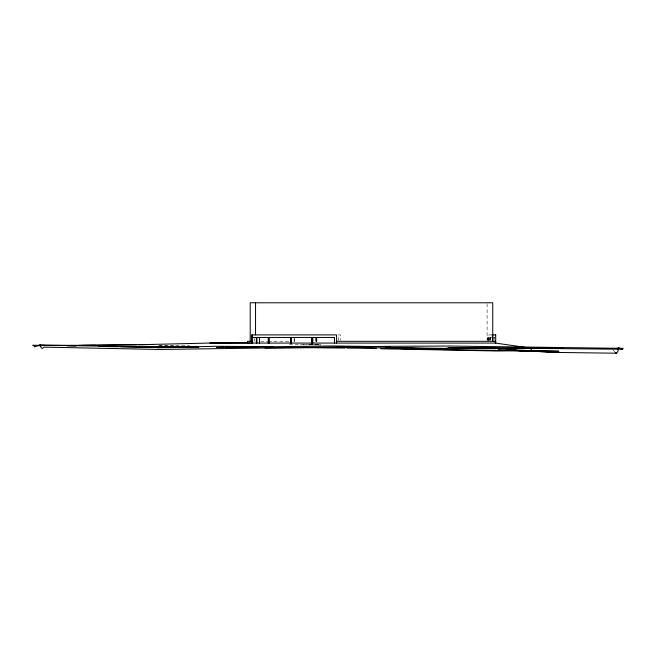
<?xml version="1.0" encoding="UTF-8"?>
<svg xmlns="http://www.w3.org/2000/svg" width="656" height="656" viewBox="0 0 656 656"><rect width="100%" height="100%" fill="white"/><g stroke="black" fill="none" stroke-linecap="round" stroke-linejoin="round"><path stroke-width="0.49" stroke-dasharray="3.28 2.46" d="M338.242 334.904L340.357 334.904L340.357 340.398M491.656 334.904L488.728 334.904L488.728 341.309M338.594 337.463L338.594 340.267M493.468 337.463L487.539 337.463L487.539 342.137M495.747 337.463L493.993 337.463L494.001 340.267M260.653 341.309L267.771 341.309M268.222 341.309L289.23 341.309M158.613 345.778L189.871 345.778M159.277 345.884L176.571 346.04M289.37 344.392L320.948 344.925L300.522 344.392M309.886 344.392L320.989 344.835M613.065 350.066L614.664 351.944M494.017 337.463L494.017 342.137M490.811 337.463L490.811 340.267M490.27 337.463L490.278 340.267M489.704 337.463L489.72 340.267M489.155 337.463L489.179 340.267M488.613 337.463L488.63 340.267M488.064 337.463L488.08 340.267M487.096 303.794L487.096 340.3M316.881 338.398L316.881 342.137M316.799 338.398L316.799 342.137M316.422 338.398L316.422 343.072M315.962 338.398L315.962 342.137M315.872 337.463L315.872 342.137M294.241 338.398L294.241 342.137M294.142 338.398L294.142 342.137M254.61 338.57L254.61 341.309"/><path stroke-width="0.98" d="M505.284 349.951L558.084 352.452L616.64 353.215L618.141 350.821L618.075 347.491L622.355 349.271L623.2 348.361L448.942 346.032L391.181 346.302L159.26 349.459L44.034 347.131L42.369 348.402L41.336 347.959L40.049 345.031L34.612 346.778L33.891 345.548L32.8 345.277L44.92 345.384M530.081 348.041L532.057 348.328L530.319 350.73L529.236 351.05L506.145 349.976M223.491 347.377L216.398 347.483L332.174 345.958L390.025 346.729M225.516 347.352L257.956 346.876M270.116 346.704L273.158 346.655L215.373 346.294L157.276 347.639L170.445 347.573M79.056 345.384L153.209 344.498M136.768 344.753L81.959 345.384M138.793 344.728L209.912 343.047L247.287 342.826M528.613 350.632L497.084 351.001L380.611 348.754M153.799 347.155L198.522 346.794M503.693 348.402L560.413 348.246M95.292 345.294L38.729 345.368L40.746 345.409M424.317 348.443L358.16 347.532L265.172 347.926M479.2 348.385L485.301 348.377M521.889 348.336L532.057 348.328M491.869 334.904L495.772 334.904M251.461 337.463L334.535 337.463L334.535 343.072M251.97 341.309L247.435 341.309L247.435 343.072L251.207 343.072M336.569 341.309L495.51 341.309L495.51 343.072L525.136 347.327M251.461 343.072L256.357 343.072L256.357 337.463M445.727 348.377L504.89 348.402L447.982 347.508L622.355 349.271M250.321 343.072L209.912 343.047L231.306 343.408M506.063 348.287L562.856 348.402M118.4 346.688L98.523 346.45L198.809 347.286M516.387 350.148L498.076 350.066L533.467 351.173M344.818 347.983L303.17 347.36M346.852 348.008L376.339 348.369M400.783 348.664L421.152 348.91M446.925 348.402L387.704 347.614L444.67 349.287L396.716 348.016M40.049 345.031L154.988 347.18M120.704 346.737L168.157 347.352M156.202 347.09L173.364 347.344M66.937 345.876L76.006 346.04M386.515 347.746L388.557 347.803M385.343 348.049L443.513 349.574L558.928 351.263L535.714 350.624M512.5 349.984L525.62 350.345M537.51 351.296L547.621 351.616L540.569 351.272M507.26 349.976L520.38 350.493M524.423 350.648L534.509 351.034M507.473 349.992L558.084 352.452M615.197 352.567L616.64 353.215M495.665 334.904L495.747 343.072L256.693 343.072L256.693 337.463M495.337 341.309L495.337 343.072M492.738 341.309L492.738 302.785L250.207 302.785L250.207 341.309M492.631 334.904L492.631 341.309M336.626 343.072L336.569 334.904L251.461 334.904L251.51 343.072M334.437 337.463L334.437 343.072M291.502 337.463L291.576 343.072M290.657 337.463L290.657 343.072M290.583 337.463L290.583 343.072M269.304 337.463L269.304 343.072M259.473 337.463L259.473 343.072M256.758 337.463L256.758 343.072M255.545 302.785L255.545 334.904M252.593 337.463L252.609 343.072M252.47 334.904L252.47 337.463M41.5 345.597L37.441 345.622L41.492 345.597M312.674 343.072L312.674 337.463L312.6 343.072M311.748 343.072L311.748 337.463L311.674 343.072M268.378 343.072L268.378 337.463L268.304 343.072"/></g></svg>
